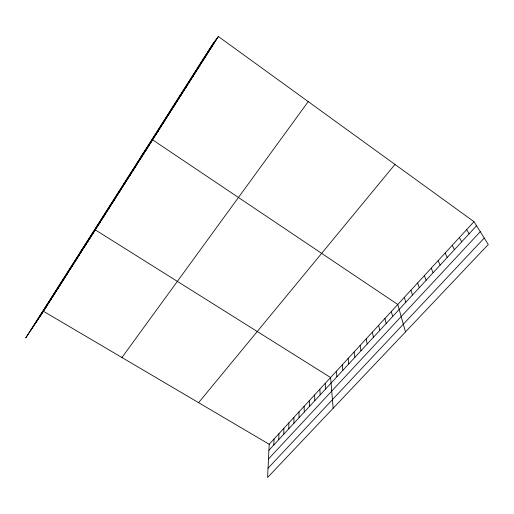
<?xml version="1.0" encoding="UTF-8"?>
<svg xmlns="http://www.w3.org/2000/svg" width="514" height="514" viewBox="0 0 514 514"><rect width="100%" height="100%" fill="white"/><g stroke="black" fill="none" stroke-linecap="round" stroke-linejoin="round"><path stroke-width="0.77" d="M288.81 428.779L288.868 422.894M283.76 434.234L283.876 428.316M278.761 439.637L278.935 433.688M273.808 444.995L274.046 439.001M473.985 221.662L269.201 444.269L267.601 477.48L488.3 244.478L473.985 221.662L218.379 36.52L211.736 45.515L25.7 337.968L43.439 311.266L218.379 36.52M30.679 330.476L213.618 42.964M35.614 323.043L215.475 40.452M40.233 316.084L217.191 38.126M56.932 289.864L59.984 285.276M52.691 296.52L55.782 291.875M48.496 303.112L51.625 298.403M44.345 309.634L47.513 304.866M74.357 262.487L77.248 258.163M69.93 269.445L72.859 265.051M65.548 276.326L68.523 271.867M61.217 283.13L64.231 278.607M87.933 241.162L90.689 237.05M83.358 248.352L86.159 244.169M78.835 255.458L81.681 251.205M102.53 218.232L105.139 214.364M97.519 226.109L100.179 222.157M80.203 252.29L95.27 229.861L330.598 377.533L333.156 408.27M112.746 202.188L115.245 198.494M107.606 210.258L110.163 206.474M123.212 185.747L125.589 182.239M117.95 194.016L120.385 190.418M128.539 177.375L130.858 173.963M139.397 160.323L141.594 157.111M133.936 168.9L136.197 165.585M144.929 151.63L147.062 148.52M141.087 156.584L152.594 139.827L397.791 304.494L405.495 331.896M156.205 133.916L158.203 131.031M161.955 124.896L163.876 122.114M167.776 115.753L169.62 113.086M173.668 106.488L175.441 103.95M179.643 97.107L181.339 94.685M185.695 87.598L187.314 85.305M191.831 77.967L193.36 75.802M198.044 68.201L199.49 66.177M204.341 58.313L205.703 56.424M121.94 357.513L308.233 101.605M210.721 48.284L211.999 46.536M198.59 402.674L394.964 164.429M268.906 450.296L476.555 225.755M268.494 458.957L480.269 231.679M268.045 468.196L484.259 238.04M43.439 311.266L269.201 444.269M466.641 229.649L469.089 233.831M459.381 237.539L461.713 241.805M452.211 245.332L454.427 249.682M445.124 253.036L447.231 257.469M438.121 260.649L440.119 265.153M431.201 268.173L433.09 272.754M424.365 275.607L426.145 280.265M417.606 282.951L419.283 287.686M410.924 290.217L412.504 295.017M404.319 297.394L405.803 302.264M391.334 311.51L392.625 316.508M384.954 318.449L386.155 323.512M378.638 325.304L379.756 330.431M372.399 332.089L373.427 337.274M366.231 338.797L367.169 344.039M360.128 345.434L360.982 350.728M354.088 351.994L354.866 357.346M348.119 358.483L348.813 363.886M342.215 364.901L342.832 370.356M336.374 371.249L336.914 376.756M325.195 383.399L325.587 389.002M319.849 389.214L320.177 394.855M314.555 394.964L314.812 400.657M309.319 400.663L309.505 406.394M304.127 406.304L304.256 412.074M298.994 411.887L299.052 417.696M293.905 417.419L293.905 423.266"/></g></svg>
